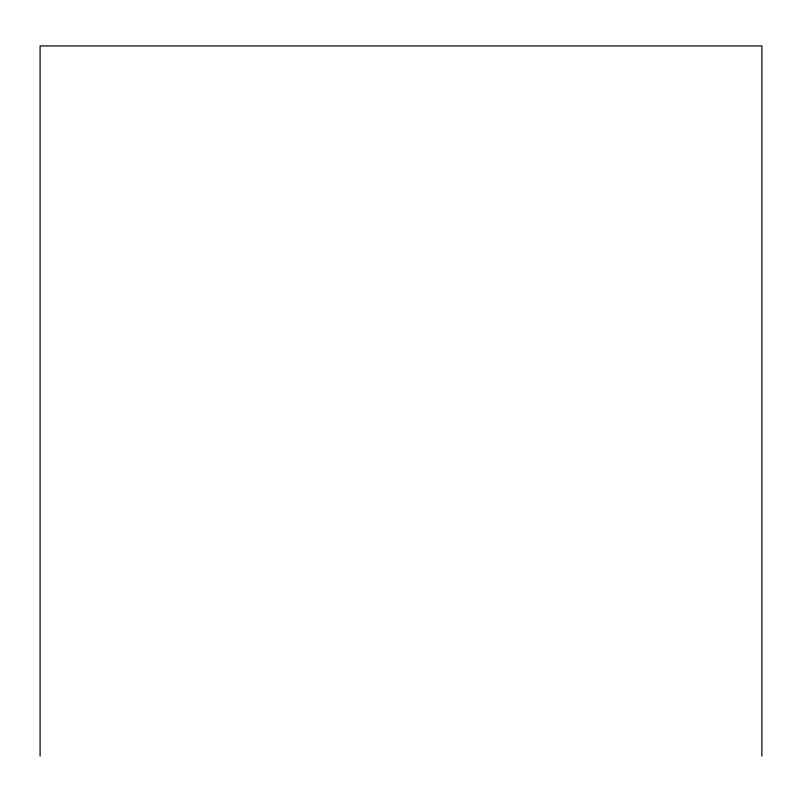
<?xml version="1.0" encoding="UTF-8"?>
<svg xmlns="http://www.w3.org/2000/svg" width="802" height="802" viewBox="0 0 802 802"><rect width="100%" height="100%" fill="white"/><g stroke="black" fill="none" stroke-linecap="round" stroke-linejoin="round"><path stroke-width="1.2" d="M761.9 756.065L761.9 45.935L40.1 45.935L40.1 756.065"/></g></svg>
